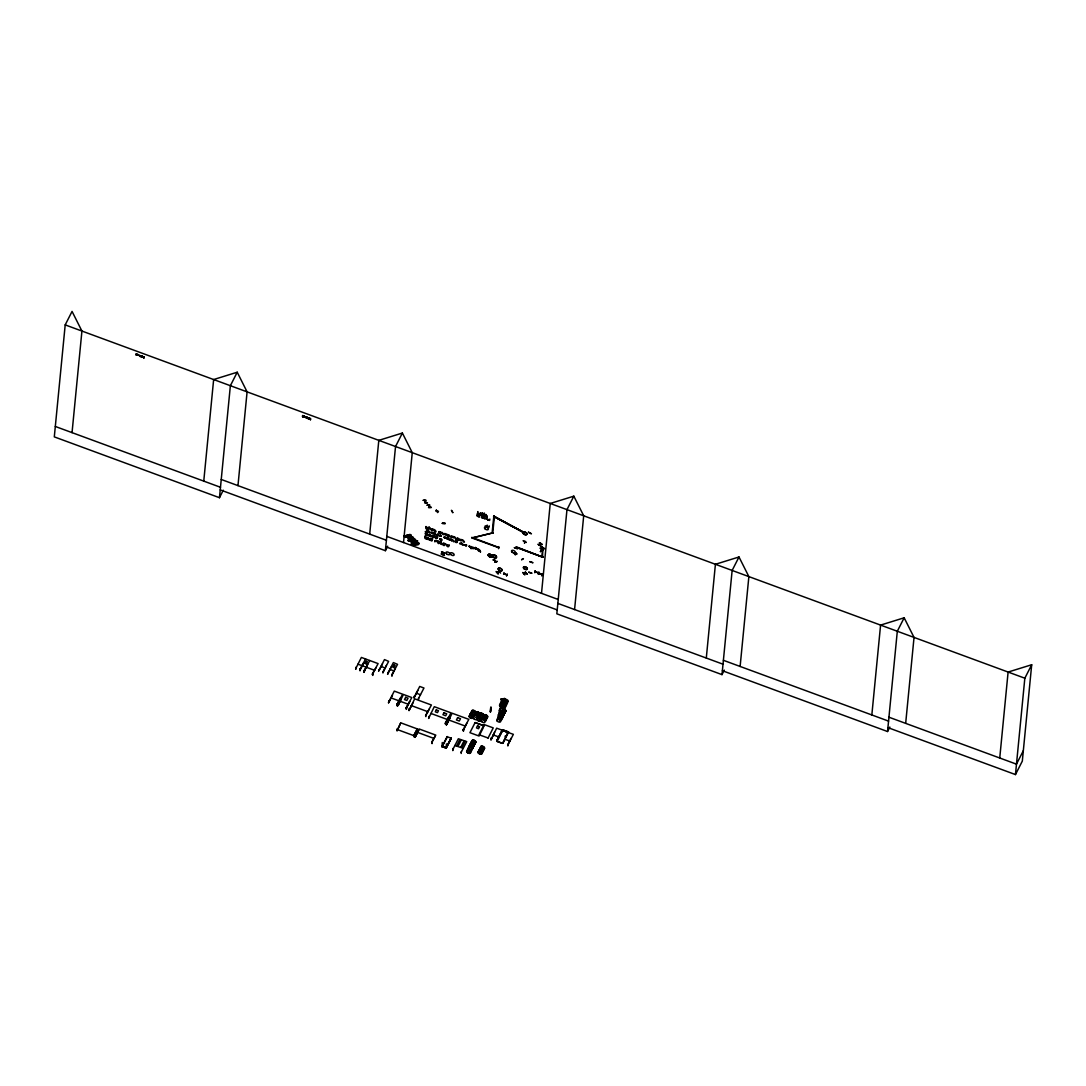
<?xml version="1.0" encoding="UTF-8"?>
<svg xmlns="http://www.w3.org/2000/svg" width="1086" height="1086" viewBox="0 0 1086 1086"><rect width="100%" height="100%" fill="white"/><g stroke="black" fill="none" stroke-linecap="round" stroke-linejoin="round"><path stroke-width="1.5" d="M445.952 747.86L451.097 737.923M446.17 748.268L446.427 743.91M442.26 742.512L442.016 746.856L446.319 747.847M447.188 736.783L451.26 738.236M452.753 748.58L452.781 750.616L452.767 748.566M141.723 356.86C144.017 356.384 138.723 356.507 142.049 356.018M142.768 356.629L143.705 356.846L142.741 357.172M310.012 419.223L309.415 418.178M305.057 416.766L304.351 416.277L304.881 417.187M497.116 741.412L502.329 743.313L497.116 741.412L502.696 730.321L507.895 732.385L502.682 730.484M72.043 432.622L81.925 331.054L72.056 311.424L65.201 324.89L54.3 436.884L219.467 497.7L223.282 490.207M203.761 481.125L213.643 379.543L237.223 372.226L247.092 391.856L237.97 485.618M219.467 497.7L230.368 385.706L237.223 372.226M369.688 534.122L378.81 440.359L402.39 433.042L412.259 452.672L403.517 542.525M220.227 489.881L385.394 550.697L395.535 446.509L402.39 433.042M499.044 547.534L471.786 537.353M482.618 517.303C481.98 519.637 480.406 515.687 482.632 517.275M483.216 513.895L483.962 513.895L483.229 513.759M484.723 514.452L485.469 514.913L484.736 514.316M486.949 515.999L486.094 516.977M486.256 515.578C486.487 512.687 484.98 516.447 486.908 515.836M492.107 533.104L492.786 533.185L492.107 533.104L493.831 516.081L523.425 532.126L493.546 516.474M492.718 533.335L494.429 516.312L493.75 516.23L523.357 532.276M475.098 722.584L484.22 725.842L475.098 722.584L469.939 732.683L479.062 736.037L483.474 727.294M477.46 725.991L479.483 726.833L478.519 728.747L476.482 727.905L477.46 725.991L479.496 726.738M488.076 738.073L493.234 727.892L484.112 724.538L478.967 734.72L488.089 737.991M496.655 741.114L502.669 730.254L507.976 732.208L502.791 743.367L508.574 731.95L502.438 729.697L496.655 741.114L502.438 729.697M516.108 547.33L543.204 557.308L516.176 547.181M542.593 556.629L542.633 549.638L541.982 556.399M541.507 593.336L550.249 503.47L573.829 496.166L583.698 515.796L574.575 609.558M706.294 658.048L715.416 564.286L738.996 556.982L748.865 576.598L740.123 666.465M573.829 496.166L566.973 509.633L556.833 613.807L722 674.623L732.14 570.449L738.996 556.982M871.841 714.955L880.583 625.102L904.163 617.785L914.032 637.414L905.67 723.357M722.38 670.714L887.547 731.53L897.308 631.251L904.163 617.785M999.744 758.001L1008.107 672.058L1031.7 664.741L1022.32 761.11L1015.464 774.576L887.927 727.62M1015.464 774.576L1024.831 678.207L1031.7 664.741M355.651 669.234L356.018 667.184L355.814 669.125M360.24 668.908L360.05 670.849L360.036 668.813M363.484 663.071L360.05 669.492M363.606 663.193L360.158 669.94M369.742 660.519L364.231 671.026M364.407 670.266L364.231 672.397L364.421 670.442M367.516 664.618L364.217 671.352M414.01 698.176L414.214 696.221M417.798 690.52L414.35 697.334M372.729 673.429L372.702 675.438L372.797 673.293M376.027 667.618L372.281 674.311M397.055 730.81L397.327 728.72L397.123 730.661M400.625 723.14L397.449 729.887M409.015 710.597L409.3 708.506L409.096 710.461M412.87 703.036L409.463 709.701M413.603 735.928L417.486 728.991L400.748 722.828L397.476 729.996M414.133 734.896L413.915 736.851M414.933 737.326L415.381 735.317L415.151 737.258M415.11 737.394L415.354 735.317M417.065 729.195L413.644 735.846M418.667 729.738L415.517 736.593L418.965 729.778M429.323 709.022L425.576 715.728L431.4 705.004L414.676 698.841L409.436 709.782M426.092 714.697L425.888 716.638M428.644 718.443L428.916 716.353L428.712 718.308M445.328 723.249L451.029 712.85L434.291 706.687L429.038 717.52M435.405 735.819L431.685 742.539L435.771 735.1L419.047 728.937L415.409 736.145M432.269 741.67L432.065 743.638L432.174 741.494M445.722 722.543L445.504 724.484M446.509 722.95L446.536 724.824M446.468 724.973L446.509 722.964M450.323 717.344L446.984 723.805M448.654 716.841L445.26 723.493M463.45 729.968L466.763 723.398M463.464 729.208L463.437 731.217L463.546 729.059M498.501 548.674L498.773 546.597M490.981 739.919L491.266 737.842L491.062 739.783M502.18 730.199L496.641 728.177L491.442 739.037M494.551 732.263L491.374 739.104M513.895 552.978L517.085 554.036L513.963 552.842M514.425 547.615L517.615 548.756L514.411 547.683M515.429 553.331L515.117 553.724M515.674 552.964L515.456 554.932L515.565 552.774M508.302 732.548L513.366 734.326L508.004 744.847M528.76 572.295L531.977 573.245L528.773 572.186M510.99 738.317L507.596 745.077M388.639 702.859L388.924 700.782L388.462 702.791M389.087 701.977L392.494 695.244M388.761 701.95L394.286 691.103L402.648 694.198L396.96 704.597M397.354 703.891L397.245 706.036L397.286 704.027M397.612 706.144L398.06 704.122M401.345 698.556L398.358 705.072M400.571 698.23L397.15 704.936M398.304 705.045L403.435 694.456L411.798 697.551L405.974 708.194M406.408 708.045L409.721 701.57L406.245 708.384M406.422 707.38L406.381 709.389L406.49 707.244M441.513 551.932L444.717 553.073L441.581 551.905M442.504 554.444L442.749 552.489M443.427 552.747L443.197 554.702L443.251 552.693M490.139 711.832L490.791 707.135L490.628 711.683M490.492 711.968L491.144 707.257M487.247 517.56L486.922 516.787L487.275 517.574M135.954 354.878C136.103 352.475 137.311 356.765 137.365 354.185M136.184 353.724L136.266 355L137.121 354.321M139.456 355.421L140.352 356.059M139.388 356.004L140.162 356.534M140.678 356.697L140.908 355.706M142.117 356.208L142.157 357.036M143.814 358L144.044 356.805L144.017 358.081M302.451 416.603L302.682 415.449L302.682 416.535C304.609 414.363 303.157 418.694 303.632 416.047L302.831 416.576M306.184 418.056L306.971 418.151M307.514 418.029L307.392 417.472M307.392 418.504L307.501 417.377L308.044 418.436M307.813 418.436L307.08 418.137L307.881 418.286M308.736 418.775C309.524 416.4 306.863 419.454 309.103 418.015M310.311 419.725L310.555 418.531L310.515 419.807M482.998 515.443C483.256 516.217 481.736 515.877 483.433 514.601M383.059 672.261L388.612 661.36L384.471 659.596L379.095 670.157M382.516 663.804L379.082 670.537M383.412 671.162L382.937 672.994M387.865 673.401L393.376 662.582L397.53 664.347L391.856 675.098M392.345 674.325L391.856 676.171L392.331 674.148M395.304 668.379L391.856 675.193M410.644 539.81L410.888 540.109M414.594 543.787L415.137 544.086M138.384 355.136L137.922 354.552L138.194 355.203M303.971 416.522L304.84 416.671M308.818 418.762L308.668 417.893L308.22 418.585M141.927 355.991L142.225 356.9L141.723 355.991M142.918 357.335L143.773 357.09L143.121 356.588M308.858 418.368L308.071 417.784M142.728 356.602L143.583 357.484M535.303 571.412L538.167 573.136M538.683 572.268L538.072 574.073L538.683 572.295M538.737 574.345L539.416 572.431L538.805 574.209M541.914 574.426L539.158 573.259M541.819 575.756L542.498 573.829L541.887 575.621M138.424 355.013L137.65 355.231L138.031 354.443M305.139 416.63L304.46 417.146L304.324 416.318M504.148 573.612L506.619 574.901M506.565 575.865L507.325 573.978L506.633 575.716M140.325 355.855L139.483 355.258L140.026 356.004M144.044 356.805L143.556 357.104M489.365 519.95C489.84 520.9 489.324 520.479 489.84 519.04M306.157 417.852L307.08 417.295L305.981 416.97M140.99 356.412L141.112 355.665M142.836 356.995L143.433 357.511M302.682 416.535L303.551 415.952M303.863 415.911L302.763 416.725M310.311 418.49L309.524 419.115L309.781 418.341M309.931 418.572L309.849 419.101M385.394 550.697L387.688 546.204M411.173 535.724C411.092 532.194 402.254 538.289 404.589 535.941L405.675 537.041M405.01 535.832C407.956 538.181 403.68 535.887 405.635 535.656L406.721 536.742M423.146 500.334L426.119 500.347L423.296 500.32M405.024 537.489L403.965 536.117M406.137 535.588L407.902 536.403M424.585 500.47L426.214 502.492M407.264 536.579L406.191 535.493M424.64 502.737L427.517 502.886L424.707 502.587M409.273 538.385L408.105 537.841L412.504 536.878M408.119 540.584C406.829 541.398 418.422 541.235 413.902 538.466M409.218 537.529L409.979 538.194M411.947 536.511C415.381 538.982 401.983 539.063 412.965 537.529M408.499 540.014L409.626 541.018M409.558 538.317L409.246 537.461M409.531 539.715L410.657 540.719M410.318 538.154L409.626 537.366L410.766 537.977M427.083 505.248L429.975 505.139L427.151 505.112M408.988 541.195L415.069 539.375M410.087 539.566L411.214 540.556M412.3 536.674L408.268 538.099M428.726 505.071L430.083 507.271M412.476 541.697L413.223 542.362M412.748 541.615L413.508 542.294M429.934 507.271L428.698 505.261M418.11 542.43C399.797 543.91 424.097 547.466 417.852 542.443M413.169 541.507L413.915 542.172M413.535 541.398L414.295 542.063M412.436 543.991L413.562 544.996M413.956 541.276L414.703 541.955M413.481 543.692L414.608 544.697M412.938 545.172L418.843 543.312M414.037 543.543L415.164 544.534M415.897 540.489L416.467 541.507L416.291 540.828M416.318 540.366C399.58 545.566 428.671 537.584 412.626 542.403M412.178 541.982L416.983 541.032M435.744 511.085L438.513 511.275M436.368 510.149L437.753 512.416M355.869 668.365L361.38 657.437L378.104 663.6L372.349 674.243M359.914 669.845L365.561 658.971M364.095 671.379L367.516 664.551M445.206 523.384L442.233 523.343L445.206 523.411M452.781 512.66L451.423 510.271L452.808 512.538M442.966 552.421L442.749 554.362M386.385 665.392L383.1 671.867M387.974 673.537L391.435 666.736M471.663 537.882L498.922 547.778M484.03 513.854C481.587 512.253 484.275 516.176 484.437 513.054M472.369 537.937L492.759 532.914L472.451 537.787M486.881 525.991C487.519 528.692 483.338 524.796 486.134 526.221L487.247 525.135M396.892 704.841L400.3 698.122M488.917 526.751C489.501 529.425 485.401 525.556 488.171 526.981L489.284 525.895M414.228 697.307L419.725 686.447L423.974 688.022L418.327 698.814M418.667 697.877L418.449 699.655M509.646 524.687L510.176 525.027M492.854 559.942L494.836 559.222M493.858 559.779L496.166 561.842L494.171 559.914M497.402 572.363L499.261 571.996M497.469 572.363L499.438 572.023M498.162 573.815L496.126 571.494L498.026 573.842M500.578 573.109L498.555 571.005M516.217 546.801L543.204 557.308M503.565 574.263L504.026 572.58M514.588 554.457L516.447 553.249L514.655 554.322M528.407 532.262L531.434 533.81L528.461 532.167M524.443 543L525.529 541.29L524.511 542.864M526.045 542.403L523.126 540.652L525.991 542.484M522.909 572.539L524.905 574.888L522.895 572.553M446.889 724.145L452.115 713.217L468.84 719.366L463.084 730.023M539.416 542.824L542.321 544.561L539.498 542.728M524.076 573.666L526.181 573.177M525.203 572.132L527.402 574.304L525.339 572.078M540.882 543.448L539.389 545.05L541.004 543.57M540.76 546.068L537.95 544.235L540.909 545.851M540.394 551.688L541.493 549.964L540.461 551.539M541.778 549.122L543.014 547.887M447.174 736.525L442.056 746.747L447.432 736.688M542.633 549.638L543.244 549.855M535.33 571.426L538.344 572.824M446.197 748.281L451.355 738.005L446.183 748.05M452.808 749.584L458.346 738.765L466.722 741.602L461.075 752.476M461.183 753.48L461.333 751.512M501.583 700.158L501.148 699.072L504.664 698.488L507.433 701.692L504.895 702.452M501.216 699.303L501.488 700.171M501.284 699.941L501.8 698.787M504.664 698.488L507.243 702.058M505.031 736.525L505.234 735.982M502.709 743.34L508.452 732.073M507.854 745.973L508.167 744.222M722 674.623L724.294 670.13M887.547 731.53L889.841 727.036M1023.338 750.697L1016.469 764.164L888.945 717.208M141.75 356.113L142.51 356.765L142.198 356.059M308.94 418.694L308.56 417.743M310.134 419.169L309.415 418.667M541.547 549.149L543.149 547.67M306.659 417.295L306.904 417.309M304.256 416.454L304.854 416.888M407.087 535.656L406.788 536.022M495.04 562.222L497.307 561.353L495.08 562.236M403.924 536.212L410.209 534.475M403.951 536.403L410.508 534.76M404.997 537.298L411.024 535.574M404.779 537.081L411.119 535.398M404.861 537.326L411.16 535.561M412.721 537.095L412.137 536.701L412.843 537.421M408.078 540.394L414.16 538.452M407.874 540.353L414.282 538.846M407.969 540.448L414.445 538.737M408.743 541.235L415.11 539.538M412.056 541.928L416.44 540.855M412.544 542.416L416.657 541.249M418.232 542.824L411.825 544.33L418.395 542.715M419.02 543.353L412.897 545.416M524.199 573.422L526.371 573.055M501.895 699.696L501.148 699.072M506.986 701.814L504.569 698.732L500.958 699.438M503.85 702.343L507.433 701.692M408.73 538.575L408.132 537.787M306.225 417.363L306.836 417.458M442.233 523.343L445.206 523.615M440.685 535.289C436.789 535.181 442.111 537.326 441.147 535.724M445.206 536.959C441.445 536.688 446.455 539.104 445.667 537.394M454.912 745.498L463.288 748.349M442.124 746.421L446.305 747.942M442.029 746.53L446.224 748.132M504.881 739.267L509.931 741.059M493.207 734.91L498.745 736.932M65.201 324.89L1024.831 678.207M477.772 512.402C477.283 512.796 478.478 510.325 477.718 512.334M485.741 516.705L486.542 516.8M539.09 573.422L542.077 574.874M386.792 536.375L558.231 599.486M723.398 660.302L888.565 721.118M221.245 479.469L386.412 540.271M557.851 603.395L723.018 664.211M385.774 546.787L557.213 609.911M55.318 426.472L220.485 487.275M357.946 664.17L374.67 670.333M502.424 729.778L508.56 732.032M502.696 730.294L507.936 732.235M411.241 705.574L427.965 711.737M430.87 713.421L447.595 719.584M448.681 719.95L465.405 726.113M417.336 732.303L434.061 738.466M397.327 729.561L414.051 735.724M416.291 693.18L420.54 694.755M390.865 697.85L399.227 700.932M400.001 701.189L408.363 704.285M503.89 573.503L506.863 575.023M309.415 418.477L310.27 418.816M140.596 356.317L141.384 356.575M389.955 669.315L394.096 671.08M381.037 666.329L385.177 668.094M379.095 669.465L378.607 671.324M493.628 516.339L523.235 532.439M409.585 534.651L410.494 535.574M413.535 538.629L414.445 539.552M418.395 543.529L417.486 542.606L418.436 543.692M409.463 534.651L410.535 535.737M413.399 538.629L414.485 539.715M304.881 416.481L304.053 416.562M424.599 500.497L426.092 502.696M436.341 510.149L437.685 512.551M472.247 740.869L472.152 740.951A2.118 1.167 27 0 1 474.582 740.421A2.118 1.167 27 0 1 475.261 742.783M502.804 712.973A2.145 1.181 27 0 1 504.108 714.86A2.145 1.181 27 0 1 502.017 715.185M502.899 712.783A2.118 1.167 27 0 1 504.189 714.642A2.118 1.167 27 0 1 502.126 714.968M503.347 710.692A2.118 1.167 27 0 1 505.166 712.47A2.118 1.167 27 0 1 503.578 713.258M503.144 708.927A2.118 1.167 27 0 1 505.479 710A2.118 1.167 27 0 1 505.628 711.574M503.185 711.004A2.118 1.167 27 0 1 505.004 712.783A2.118 1.167 27 0 1 503.429 713.57M505.547 711.737A2.118 1.167 27 0 0 505.56 710.353A2.118 1.167 27 0 0 503.551 709.144A2.118 1.167 27 0 0 504.542 707.963A2.118 1.167 27 0 0 502.302 706.389M505.207 711.873A2.118 1.167 27 0 1 504.298 711.859M502.248 712.864A2.118 1.167 27 0 1 504.053 714.642A2.118 1.167 27 0 1 502.479 715.43M502.166 717.045A2.118 1.167 27 0 0 502.411 714.955A2.118 1.167 27 0 1 502.221 716.936M502.424 714.887A2.118 1.167 27 0 1 502.18 716.991M497.945 719.638A2.118 1.167 27 0 1 498.42 717.9A2.118 1.167 27 0 1 501.257 719.461A2.118 1.167 27 0 1 499.804 720.656M500.51 716.231A2.118 1.167 27 0 1 502.302 717.846A2.118 1.167 27 0 1 501.23 718.864A2.145 1.181 27 0 0 502.384 717.737A2.118 1.167 27 0 0 501.175 716.163M498.895 717.778A2.118 1.167 27 0 1 499.085 716.068M500.565 716.108A2.145 1.181 27 0 1 502.384 717.737A2.118 1.167 27 0 1 501.393 718.552M497.822 718.959A2.118 1.167 27 0 1 498.881 717.588A2.145 1.181 27 0 1 499.126 715.945M499.058 717.466A2.118 1.167 27 0 1 498.908 715.891M498.881 717.588A2.118 1.167 27 0 1 501.474 719.271A2.118 1.167 27 0 1 499.954 720.357M502.384 700.633A2.118 1.167 27 0 1 503.415 699.248A2.118 1.167 27 0 1 506.008 700.904A2.118 1.167 27 0 1 504.528 702.004M500.931 704.42A2.118 1.167 27 0 1 501.23 702.669A2.118 1.167 27 0 1 504.067 703.959A2.118 1.167 27 0 1 503.266 705.479M501.583 702.194A2.118 1.167 27 0 1 502.316 700.796A2.118 1.167 27 0 1 504.909 701.977A2.118 1.167 27 0 1 504.637 703.579M501.257 702.14A2.118 1.167 27 0 1 503.809 701.529A2.118 1.167 27 0 1 504.488 703.891M500.483 704.366A2.118 1.167 27 0 1 501.216 702.968A2.118 1.167 27 0 1 503.809 704.149A2.118 1.167 27 0 1 503.537 705.751M499.994 709.606A2.118 1.167 27 0 1 501.026 708.208A2.118 1.167 27 0 1 503.632 709.877A2.118 1.167 27 0 1 502.139 710.977M501.23 708.113A2.118 1.167 27 0 1 501.393 706.389M503.47 706.457A2.118 1.167 27 0 1 504.814 708.167A2.118 1.167 27 0 1 503.239 708.805M501.094 707.434A2.118 1.167 27 0 1 501.216 706.212M500.157 709.294A2.118 1.167 27 0 1 500.877 707.896A2.118 1.167 27 0 1 503.483 709.077A2.118 1.167 27 0 1 503.212 710.678M503.239 704.556A2.118 1.167 27 0 1 505.479 706.117A2.118 1.167 27 0 1 504.501 707.325M503.171 704.692A2.104 1.154 27 0 1 505.411 706.239A2.104 1.154 27 0 1 504.433 707.448M504.461 699.628A2.118 1.167 27 0 1 507.786 700.28A2.118 1.167 27 0 1 506.714 701.99M506.605 701.502A2.118 1.167 27 0 1 506.823 703.565M504.691 702.832A2.118 1.167 27 0 1 506.497 704.434A2.118 1.167 27 0 1 505.452 705.466M504.542 703.144A2.118 1.167 27 0 1 506.266 704.556A2.118 1.167 27 0 1 505.723 705.737M506.443 701.814A2.118 1.167 27 0 1 506.66 703.877M499.058 714.181A2.118 1.167 27 0 1 500.103 712.796A2.118 1.167 27 0 1 502.696 714.466A2.118 1.167 27 0 1 501.203 715.565M502.044 710.814A2.118 1.167 27 0 1 503.877 712.592A2.118 1.167 27 0 1 502.316 713.393M500.171 712.022A2.118 1.167 27 0 1 500.062 711.018M499.221 713.882A2.118 1.167 27 0 1 500.252 712.484A2.118 1.167 27 0 1 502.859 714.154A2.118 1.167 27 0 1 501.365 715.253M502.384 711.357A2.118 1.167 27 0 1 503.714 713.068A2.118 1.167 27 0 1 502.153 713.706M500.008 712.335A2.118 1.167 27 0 1 500.13 711.113M503.334 709.484A2.118 1.167 27 0 1 504.664 711.031A2.118 1.167 27 0 1 503.592 711.887M503.252 709.647A2.104 1.154 27 0 1 504.583 711.181A2.104 1.154 27 0 1 503.51 712.036M473.835 716.298A2.145 1.181 27 0 0 471.813 713.964A2.145 1.181 27 0 0 470.17 715.267A2.145 1.181 27 0 1 471.853 713.869A2.145 1.181 27 0 1 473.876 716.203M470.306 715.063A2.118 1.167 27 0 1 471.921 713.773A2.118 1.167 27 0 1 473.903 716.081M471.08 712.837A2.118 1.167 27 0 1 472.858 711.914A2.118 1.167 27 0 1 474.949 713.936A2.118 1.167 27 0 1 477.365 713.57A2.118 1.167 27 0 1 478.845 715.688A2.145 1.181 27 0 0 477.311 713.651A2.145 1.181 27 0 0 474.949 714.059M470.944 713.04A2.145 1.181 27 0 1 473.021 712.185A2.145 1.181 27 0 1 474.786 714.452M471.799 711.439A2.118 1.167 27 0 1 473.835 710.597A2.118 1.167 27 0 1 475.573 712.823M471.881 711.276A2.118 1.167 27 0 1 473.917 710.448A2.118 1.167 27 0 1 475.654 712.66M474.039 716.258A2.145 1.181 27 0 1 476.102 715.402A2.145 1.181 27 0 1 477.867 717.67A2.118 1.167 27 0 0 476.157 715.321A2.118 1.167 27 0 0 474.12 716.149M474.908 714.602A2.118 1.167 27 0 1 476.944 713.773A2.118 1.167 27 0 1 478.695 716M475.79 712.891A2.118 1.167 27 0 1 477.826 712.063A2.118 1.167 27 0 1 479.55 714.289M475.872 712.742A2.118 1.167 27 0 1 477.908 711.9A2.118 1.167 27 0 1 479.645 714.126M478.125 718.308A2.118 1.167 27 0 1 479.74 717.018A2.118 1.167 27 0 1 481.736 719.326A2.145 1.181 27 0 0 479.795 716.896A2.145 1.181 27 0 0 478.152 718.199M483.406 715.837A2.118 1.167 27 0 0 481.899 713.38A2.118 1.167 27 0 0 480.026 714.574A2.118 1.167 27 0 1 481.899 713.38A2.118 1.167 27 0 1 483.406 715.823M479.075 716.448A2.118 1.167 27 0 1 479.944 715.05A2.118 1.167 27 0 1 482.578 716.475A2.118 1.167 27 0 1 481.695 717.873M479.958 714.737A2.104 1.154 27 0 1 481.817 713.543A2.104 1.154 27 0 1 483.324 715.973M479.062 715.769A2.118 1.167 27 0 1 480.433 714.764A2.118 1.167 27 0 1 482.808 716.285A2.118 1.167 27 0 1 481.858 717.561M478.98 715.878A2.145 1.181 27 0 1 480.365 714.846A2.145 1.181 27 0 1 482.781 716.393A2.145 1.181 27 0 1 481.817 717.697M483.827 715.688A2.118 1.167 27 0 1 485.347 714.697A2.118 1.167 27 0 1 487.655 716.448A2.118 1.167 27 0 1 486.134 717.425M483.867 718.321A2.118 1.167 27 0 1 483.528 716.285A2.118 1.167 27 0 1 486.514 717.398A2.118 1.167 27 0 1 485.822 719.041M483.704 718.633A2.118 1.167 27 0 1 483.365 716.597A2.118 1.167 27 0 1 486.365 717.697A2.118 1.167 27 0 1 485.659 719.353M481.926 719.407A2.118 1.167 27 0 1 483.284 718.403A2.118 1.167 27 0 1 485.659 719.937A2.118 1.167 27 0 1 484.723 721.199M483.922 716.203A2.104 1.154 27 0 1 484.94 714.819A2.104 1.154 27 0 1 487.533 716.488A2.104 1.154 27 0 1 486.053 717.574M481.967 718.864A2.145 1.181 27 0 1 485.048 718.891A2.145 1.181 27 0 1 484.831 721.023M482.048 718.756A2.118 1.167 27 0 1 485.075 718.783A2.118 1.167 27 0 1 484.872 720.9M481.179 747.847A2.118 1.167 27 0 1 481.763 746.082A2.118 1.167 27 0 1 484.56 747.874A2.118 1.167 27 0 1 482.523 748.716M479.659 751.919A2.118 1.167 27 0 1 479.32 749.897A2.118 1.167 27 0 1 482.306 750.996A2.118 1.167 27 0 1 481.614 752.639M480.609 750.059A2.118 1.167 27 0 1 480.27 748.037A2.118 1.167 27 0 1 483.256 749.136A2.118 1.167 27 0 1 482.564 750.779A2.118 1.167 27 0 1 481.777 752.327M480.772 749.747A2.118 1.167 27 0 1 480.433 747.725A2.118 1.167 27 0 1 483.419 748.824A2.118 1.167 27 0 1 482.713 750.467M479.428 751.268A2.118 1.167 27 0 1 479.727 749.516A2.118 1.167 27 0 1 482.564 750.806M480.813 747.643A2.104 1.154 27 0 1 481.845 746.258A2.104 1.154 27 0 1 484.424 747.915A2.104 1.154 27 0 1 482.944 749.014M470.605 745.498A2.118 1.167 27 0 1 470.903 743.747A2.118 1.167 27 0 1 473.727 745.037A2.118 1.167 27 0 1 472.939 746.557M469.871 746.951A2.104 1.154 27 0 1 470.306 745.186A2.104 1.154 27 0 1 473.143 746.734A2.104 1.154 27 0 1 471.718 747.955M470.632 745.39A2.145 1.181 27 0 1 470.93 743.625A2.145 1.181 27 0 1 473.808 744.928A2.145 1.181 27 0 1 473.007 746.476M470.754 745.186A2.118 1.167 27 0 1 471.052 743.435A2.118 1.167 27 0 1 473.89 744.725A2.118 1.167 27 0 0 474.758 743.299A2.118 1.167 27 0 0 472.138 741.874A2.118 1.167 27 0 0 471.256 743.272M473.89 744.725A2.118 1.167 27 0 1 473.102 746.245M471.582 743.53A2.145 1.181 27 0 1 471.881 741.765A2.145 1.181 27 0 1 474.758 743.068A2.145 1.181 27 0 1 473.958 744.616M471.704 743.326A2.118 1.167 27 0 1 472.003 741.575A2.118 1.167 27 0 1 474.84 742.865A2.118 1.167 27 0 1 474.039 744.385M471.976 741.195A2.104 1.154 27 0 1 474.501 740.584A2.104 1.154 27 0 1 475.179 742.933M469.763 747.127A2.118 1.167 27 0 1 470.211 745.363A2.118 1.167 27 0 1 473.062 746.91A2.118 1.167 27 0 1 471.623 748.132M469.722 747.222A2.118 1.167 27 0 1 470.021 745.471A2.118 1.167 27 0 1 472.858 746.761A2.118 1.167 27 0 1 472.057 748.281M467.455 750.059A2.118 1.167 27 0 1 469.98 749.449A2.118 1.167 27 0 1 470.659 751.811M468.555 748.566A2.118 1.167 27 0 1 469.586 747.168A2.118 1.167 27 0 1 472.193 748.838A2.118 1.167 27 0 1 470.7 749.951M468.718 748.254A2.118 1.167 27 0 1 469.451 746.856A2.118 1.167 27 0 1 472.043 748.037A2.118 1.167 27 0 1 471.772 749.639M467.604 749.747A2.118 1.167 27 0 1 470.143 749.136A2.118 1.167 27 0 1 470.822 751.498M484.288 515.511C486.46 517.398 482.455 516.434 484.288 515.511M484.329 518.524C485.388 519.38 486.039 517.737 484.329 518.524M486.433 518.701C487.981 519.515 485.618 519.542 486.433 518.701M438.622 532.235L438.649 532.561A1.738 0.95 27 0 0 438.893 533.036A1.615 0.896 27 0 0 439.355 533.47L440.902 533.837A2.063 1.14 27 0 1 439.952 533.511L439.097 532.411L440.101 531.991A2.104 1.154 27 0 1 441.052 532.384L439.341 531.624A1.629 0.896 27 0 0 438.785 531.855L438.622 532.235M481.682 513.895L482.523 513.162L481.682 513.895M488.198 520.33C489.962 519.827 486.202 518.402 488.198 520.33M477.989 513.569C478.03 516.312 476.211 512.836 477.989 513.569M479.143 514.004C479.102 516.678 477.46 513.244 479.143 514.004M481.166 514.737C483.46 516.95 479.225 515.171 481.166 514.737M479.252 516.067C480.501 518.375 477.27 516.529 478.763 516.217A8.172 4.493 27 0 1 478.79 515.891L479.252 516.067M425.345 533.145L425.318 533.402A2.376 1.303 27 0 1 426.038 533.538C428.671 534.136 422.495 535.154 426.798 535.452C424.232 534.692 430.056 534.013 425.345 533.145M425.413 531.543L427.87 532.71L426.893 532.086L427.056 530.321L426.418 531.909L425.413 531.543M425.128 536.362L424.938 538.385C427.803 540.977 427.843 535.819 426.228 537.597L425.128 536.362M426.079 526.574L425.888 528.597C428.753 531.19 428.766 526.031 427.178 527.81L426.079 526.574M425.495 537.584L426.825 538.615L425.495 537.584M426.459 527.796L427.775 528.841L426.459 527.796M427.748 535.154L429.079 535.873L429.337 534.529L427.748 535.154M428.481 530.837C428.169 533.715 432.622 533.959 428.481 530.837M428.02 537.434L427.816 539.443L430.151 539.932L428.02 537.434M429.079 527.117C430.762 527.715 427.612 530.267 430.07 528.38L431.128 529.873L429.079 527.117M428.386 538.615L429.717 539.674L428.386 538.615M429.852 535.873C433.721 539.145 429.92 532.873 429.852 535.873M430.708 538.493L430.68 538.751A2.376 1.303 27 0 1 431.4 538.9C434.006 539.511 427.735 540.434 432.16 540.801C429.445 539.986 435.554 539.403 430.708 538.493M431.753 529.805L433.341 530.579L433.735 529.398L431.821 528.787L433.192 530.022L431.753 529.805M431.318 535.669L430.11 535.276L431.318 535.669M432.825 535.222C435.622 537.027 433.436 535.371 432.269 536.552C434.278 539.633 436.396 535.493 432.825 535.222M433.355 532.683C431.794 534.882 429.404 530.185 433.355 532.683M434.319 529.615C435.038 532.9 437.875 532.181 434.319 529.615M434.183 532.384C435.948 532.941 432.662 535.547 435.174 533.633L436.246 535.14L434.183 532.384M434.346 536.932L432.757 536.375L434.346 536.932M435.024 540.787C434.319 544.045 436.015 538.588 437.224 541.588C438.581 545.281 437.237 538.249 435.024 540.787M436.558 535.344L436.898 536.036L436.558 535.344M437.604 534.203C437.658 536.674 439.613 536.199 437.604 534.203M437.549 537.611C436.273 540.122 433.572 535.235 437.549 537.611M438.242 541.262L438.215 541.534A2.376 1.303 27 0 1 438.934 541.67C440.848 541.982 436.396 544.072 439.287 543.448C437.93 542.661 442.586 542.104 438.242 541.262M439.762 538.887C441.798 543.543 443.563 537.937 439.762 538.887M440.943 542.185L440.753 544.208L443.074 544.697L440.943 542.185M441.364 539.715L441.283 540.652L440.278 539.321L441.364 539.715M442.097 532.479C441.785 535.344 446.237 535.588 442.097 532.479M441.31 543.38L442.64 544.439L441.31 543.38M443.631 543.258L443.604 543.516A2.376 1.303 27 0 1 444.323 543.652C446.129 543.977 441.717 546.041 444.676 545.43C443.305 544.643 448.029 544.086 443.631 543.258M444.88 533.497C444.921 535.968 446.875 535.493 444.88 533.497M446.767 534.19L447.106 535.751L446.767 534.19M446.875 538.751L448.464 539.525L448.857 538.344L446.943 537.733L448.301 539.036L446.875 538.751M447.799 534.665L447.975 534.923A1.887 1.045 27 0 1 448.667 535.086L447.717 535.493L448.206 536.172A2.186 1.208 27 0 0 449.21 536.511C446.767 535.71 451.491 535.561 447.799 534.665M448.342 538.561L447.133 538.167L448.342 538.561M449.142 539.647L450.473 540.38L450.731 539.023L449.142 539.647M449.848 536.538L451.179 537.258L451.437 535.914L449.848 536.538M451.206 539.213L451.545 540.774L451.206 539.213M452.319 539.62C453.052 542.919 455.876 542.199 452.319 539.62M453.962 536.891C452.468 539.403 450.066 534.312 453.962 536.891M454.695 537.108C455.414 540.407 458.251 539.688 454.695 537.108M455.523 540.204C458.306 541.995 456.12 540.339 454.966 541.52C456.975 544.602 459.093 540.475 455.523 540.204M457.382 538.194L457.559 538.452A1.887 1.045 27 0 1 458.251 538.615L457.315 539.023L457.79 539.701A2.186 1.208 27 0 0 458.808 540.054C456.446 539.294 461.088 539.023 457.382 538.194M457.043 541.914L455.455 541.344L457.043 541.914M459.582 543.489L460.912 544.222L461.17 542.864L459.582 543.489M461.604 543.041C461.292 545.905 465.745 546.149 461.604 543.041M462.69 540.054C463.41 543.353 466.247 542.633 462.69 540.054M466.478 544.873L464.686 544.765L466.627 545.484L466.016 546.041L464.224 544.71L466.478 544.873M470.781 547.656L471.161 548.769L471.365 546.638L468.813 546.19L470.781 547.656M470.849 546.991L469.261 546.434L470.849 546.991M476.998 515.266C476.849 517.615 479.415 515.782 476.998 515.266M475.329 547.493C479.496 549.679 472.994 548.851 476.754 549.027C471.582 548.226 481.071 550.969 475.329 547.493M477.881 549.122L478.057 549.38A1.887 1.045 27 0 1 478.75 549.543L477.786 550.059L478.288 550.629A2.186 1.208 27 0 0 479.306 550.982C476.835 550.195 481.655 549.978 477.881 549.122M482.836 517.601L484.003 518.416L482.836 517.601M480.148 550.466L480.46 552.068L480.148 550.466M364.367 670.184L364.095 672.275L364.38 670.184M529.819 561.611L532.995 562.765L529.792 561.733M441.283 553.982L444.418 555.258L441.283 553.982M481.193 513.61C479.306 512.66 480.867 512.049 481.179 513.651M461.631 540.38L460.084 539.701L461.631 540.38M473.863 548.267L472.315 547.588L473.863 548.267M388.082 672.465L387.607 674.352L388.082 672.505M433.056 533.335L431.536 532.778L433.056 533.335M437.251 538.262L435.744 537.706L437.251 538.262M441.242 536.348L439.735 535.792L441.242 536.348M445.776 538.018L444.255 537.461L445.776 538.018M453.663 537.543L452.156 536.986L453.663 537.543M466.179 545.525L464.659 544.968L466.179 545.525M459.636 539.43C460.898 543.095 463.695 538.67 459.636 539.43M471.867 547.317C473.129 550.982 475.926 546.543 471.867 547.317M535.262 570.72L534.828 572.58L535.262 570.72M408.96 539.81L409.992 540.977L408.96 539.81M410.766 539.294L411.798 540.475L410.766 539.294M412.897 543.787L413.942 544.955L412.897 543.787M431.373 507.406L428.495 507.529L431.373 507.433M414.716 543.271L415.748 544.453L414.716 543.271M366.158 661.211L364.991 663.492L366.172 663.926L367.326 661.645L366.158 661.211M393.96 664.89L392.793 667.171L393.96 667.659L395.128 665.392L393.96 664.89M405.662 697.307L404.508 699.574L406.856 700.456L408.024 698.176L405.662 697.307M436.3 709.864L435.31 711.819L437.482 712.62L438.486 710.665L436.3 709.864M521.633 559.67L523.425 558.611L521.647 559.697M443.93 712.755L442.939 714.724L445.722 715.742L446.726 713.787L443.93 712.755M540.244 548.131L542.986 550.1L540.231 548.159M541.642 546.787L544.453 548.674L541.642 546.787M457.613 717.642L456.432 719.964L459.31 721.023L460.491 718.701L457.613 717.642M459.772 739.675L456.758 745.593L458.156 746.055L461.17 740.15L459.772 739.675M463.939 741.032L460.885 747.019L461.984 747.385L465.025 741.399L463.939 741.032M448.274 545.661L447.595 546.394L447.106 545.226L448.274 545.661M449.278 545.253C447.961 549.964 445.274 542.294 446.998 544.941L449.278 545.253M497.212 721.09A2.118 1.167 27 0 0 500.537 721.769A2.118 1.167 27 0 0 498.325 719.394A2.118 1.167 27 0 0 497.212 721.09M499.981 706.28A2.118 1.167 27 0 0 503.293 706.945A2.118 1.167 27 0 0 501.053 704.57A2.118 1.167 27 0 0 499.981 706.28M499.492 711.534A2.118 1.167 27 0 0 502.804 712.185A2.118 1.167 27 0 0 500.565 709.823A2.118 1.167 27 0 0 499.492 711.534M498.555 716.108A2.118 1.167 27 0 0 501.881 716.76A2.118 1.167 27 0 0 499.628 714.398A2.118 1.167 27 0 0 498.555 716.108M469.641 717.303A2.118 1.167 27 0 0 472.953 717.955A2.118 1.167 27 0 0 470.713 715.593A2.118 1.167 27 0 0 469.641 717.303A2.104 1.154 27 0 0 473.007 717.846A2.104 1.154 27 0 0 470.767 715.484A2.104 1.154 27 0 0 469.695 717.194M473.686 718.647A2.104 1.154 27 0 0 476.985 719.299A2.104 1.154 27 0 0 474.758 716.936A2.104 1.154 27 0 0 473.686 718.647M477.623 720.222A2.118 1.167 27 0 0 480.949 720.887A2.118 1.167 27 0 0 478.695 718.511A2.118 1.167 27 0 0 477.623 720.222A2.118 1.167 27 0 0 480.935 720.887A2.118 1.167 27 0 0 478.695 718.525A2.118 1.167 27 0 0 477.623 720.235M481.641 721.593A2.104 1.154 27 0 0 484.953 722.244A2.104 1.154 27 0 0 482.713 719.896A2.104 1.154 27 0 0 481.641 721.593M446.441 553.711A2.118 1.167 27 0 0 449.767 554.376A2.118 1.167 27 0 0 447.513 552A2.118 1.167 27 0 0 446.441 553.711M450.744 554.471A2.118 1.167 27 0 0 454.057 555.136A2.118 1.167 27 0 0 451.817 552.76A2.118 1.167 27 0 0 450.744 554.471M488.727 556.073A2.118 1.167 27 0 0 492.053 556.738A2.118 1.167 27 0 0 489.8 554.362A2.118 1.167 27 0 0 488.727 556.073A2.118 1.167 27 0 0 492.053 556.738A2.118 1.167 27 0 0 489.8 554.376A2.118 1.167 27 0 0 488.727 556.086M488.781 555.978A2.118 1.167 27 0 0 492.107 556.629A2.118 1.167 27 0 0 489.854 554.254A2.118 1.167 27 0 0 488.781 555.978M523.886 568.535A2.118 1.167 27 0 0 527.199 569.186A2.118 1.167 27 0 0 525.013 566.716A2.118 1.167 27 0 0 523.941 568.426A2.118 1.167 27 0 0 527.253 569.078A2.118 1.167 27 0 0 524.959 566.824A2.118 1.167 27 0 0 523.886 568.535M493.017 556.846A2.118 1.167 27 0 0 496.343 557.512A2.118 1.167 27 0 0 494.144 555.027A2.118 1.167 27 0 0 493.071 556.738A2.118 1.167 27 0 0 496.383 557.444A2.118 1.167 27 0 0 494.13 555.068A2.118 1.167 27 0 0 493.044 556.779A2.118 1.167 27 0 0 496.397 557.389A2.118 1.167 27 0 0 494.089 555.136A2.118 1.167 27 0 0 493.017 556.846M498.65 569.906A2.118 1.167 27 0 0 501.963 570.557A2.118 1.167 27 0 0 499.777 568.087A2.118 1.167 27 0 0 498.705 569.797A2.118 1.167 27 0 0 502.017 570.449A2.118 1.167 27 0 0 499.723 568.195A2.118 1.167 27 0 0 498.65 569.906M484.953 528.76A2.118 1.167 27 0 0 488.266 529.411A2.118 1.167 27 0 0 486.026 527.049A2.118 1.167 27 0 0 484.953 528.76M478.478 753.127A2.118 1.167 27 0 0 481.804 753.793A2.118 1.167 27 0 0 479.564 751.417A2.104 1.154 27 0 0 478.546 753.032A2.104 1.154 27 0 0 481.845 753.684A2.104 1.154 27 0 0 479.605 751.322A2.118 1.167 27 0 0 478.478 753.127M467.116 752.34A2.118 1.167 27 0 0 470.428 753.005A2.118 1.167 27 0 0 468.188 750.63A2.118 1.167 27 0 0 467.116 752.34M467.156 752.245A2.118 1.167 27 0 0 470.482 752.897A2.118 1.167 27 0 0 468.229 750.535A2.118 1.167 27 0 0 467.156 752.245M511.968 552.027A2.118 1.167 27 0 0 515.293 552.693A2.118 1.167 27 0 0 513.04 550.317A2.118 1.167 27 0 0 511.968 552.027M523.452 533.769A2.118 1.167 27 0 0 526.778 534.434A2.118 1.167 27 0 0 524.524 532.059A2.118 1.167 27 0 0 523.452 533.769M523.506 533.66A2.118 1.167 27 0 0 526.832 534.326A2.118 1.167 27 0 0 524.579 531.95A2.118 1.167 27 0 0 523.506 533.66"/></g></svg>
